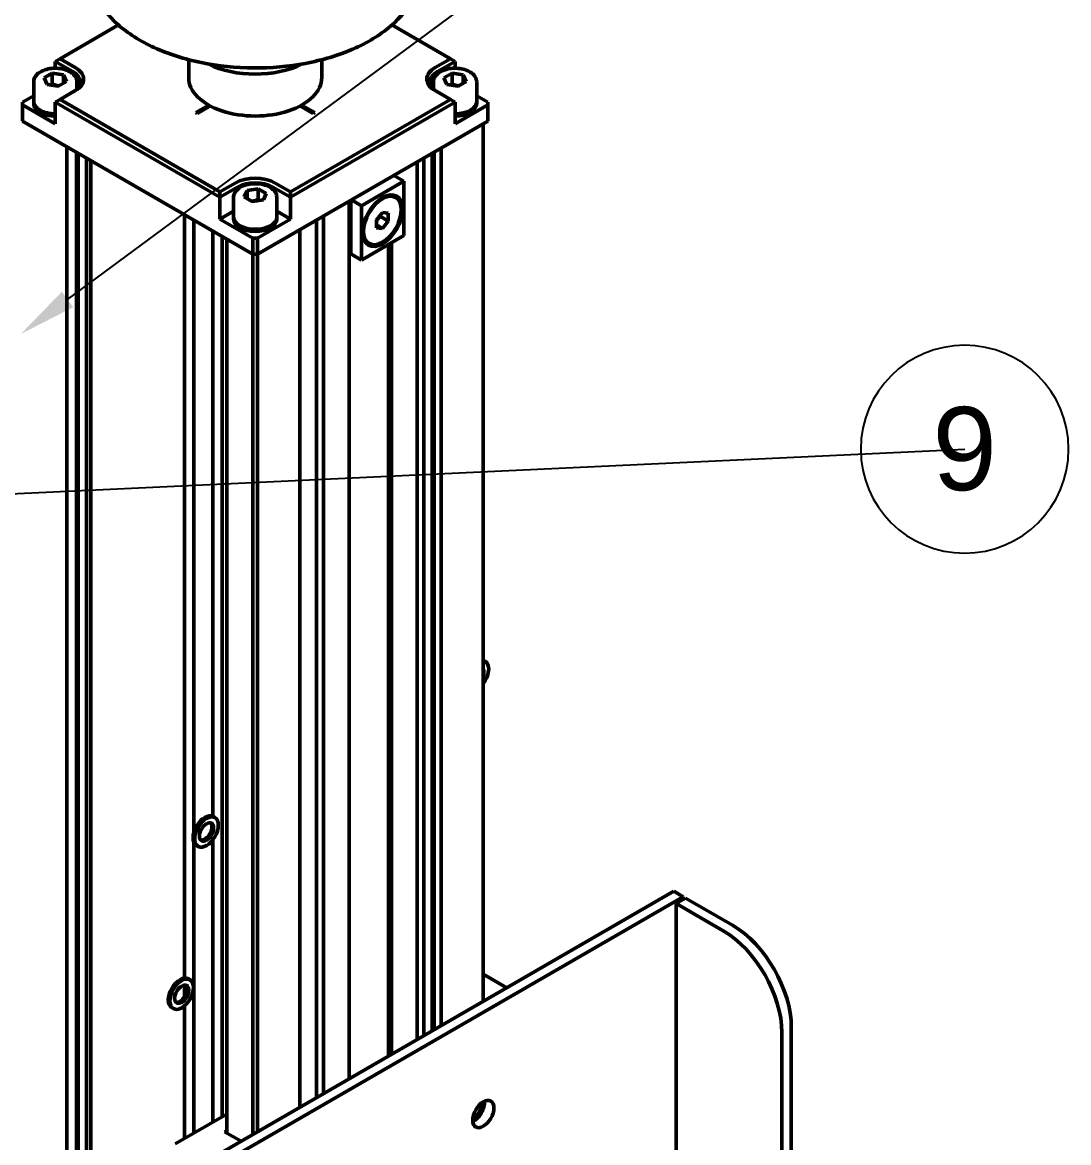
# Model space of a CAD drawing. Header units: millimetres. Extents: x 0 to 841, y 0 to 594.
# Drawn here: x 222.3 to 285.3, y 449.5 to 516.8 of the extents above; entities that cross this region are included whole.
import ezdxf
from ezdxf import colors
from ezdxf.entities.mleader import LeaderData, LeaderLine
from ezdxf.math import Vec2, Vec3

# ---------------------------------------------------------------- set-up
doc = ezdxf.new("R2010")
doc.units = ezdxf.units.MM
doc.header["$LTSCALE"] = 0.75
doc.layers.add('Balloons', color=7, linetype='Continuous', lineweight=25)
doc.layers.add('Visible', color=7, linetype='Continuous', lineweight=50)
doc.styles.get("Standard").update_dxf_attribs({"font": 'arial.ttf'})

# ---------------------------------------------------------------- blocks, each defined once
blk = doc.blocks.new('*B16')
at = {"transparency": 16777216}
for start, end in [(90, 270), (270, 90)]:
    blk.add_arc((0, 0), 6.25, start, end, dxfattribs=at)
at = {"transparency": 16777216, "insert": (0, 0), "char_height": 5, "attachment_point": 5}
blk.add_mtext('9', dxfattribs=at)
blk = doc.blocks.new('*B17')
at = {"transparency": 16777216}
for start, end in [(90, 270), (270, 90)]:
    blk.add_arc((0, 0), 6.25, start, end, dxfattribs=at)
at = {"transparency": 16777216, "insert": (0, 0), "char_height": 5, "attachment_point": 5}
blk.add_mtext('6', dxfattribs=at)

msp = doc.modelspace()

# ---------------------------------------------------------------- linework, layer by layer
at = {"layer": 'Visible', "extrusion": (-0.707107, -0.408248, 0.57735)}
for p, q in [((224.5984, 514.6308), (228.1129, 516.6599)), ((244.5598, 516.6599), (248.0743, 514.6308)), ((224.3155, 514.4675), (224.5984, 514.6308)), ((225.5176, 514.1001), (224.5984, 514.6308)), ((232.3363, 514.5716), (232.3363, 513.4959)), ((240.3363, 514.5716), (240.3363, 513.4959)), ((248.0743, 514.6308), (247.1551, 514.1001)), ((248.0743, 514.6308), (248.3571, 514.4675)), ((224.3155, 514.0609), (224.3155, 514.4675)), ((224.3155, 514.4675), (225.3762, 513.8551)), ((247.2965, 513.8551), (248.3571, 514.4675)), ((248.3571, 514.4675), (248.3571, 514.0609)), ((223.0155, 513.2427), (223.0155, 512.067)), ((223.6463, 513.4769), (224.1362, 513.7598)), ((223.8256, 513.0905), (223.6463, 513.4769)), ((224.1362, 513.7598), (224.8054, 513.6562)), ((224.1362, 513.1066), (224.1362, 513.7598)), ((224.9847, 513.2699), (224.4948, 512.987)), ((224.8054, 513.6562), (224.9847, 513.2699)), ((224.8054, 513.6562), (224.8054, 513.1663)), ((225.6155, 513.2427), (225.6155, 512.8107)), ((247.0571, 513.2427), (247.0571, 512.8107)), ((247.6879, 513.4769), (248.1778, 513.7598)), ((247.8672, 513.0905), (247.6879, 513.4769)), ((248.1778, 513.7598), (248.847, 513.6562)), ((248.1778, 513.1066), (248.1778, 513.7598)), ((249.0264, 513.2699), (248.5365, 512.987)), ((248.847, 513.6562), (249.0264, 513.2699)), ((248.847, 513.1663), (248.847, 513.6562)), ((249.6571, 513.2427), (249.6571, 512.067)), ((224.4948, 512.987), (223.8256, 513.0905)), ((224.5984, 512.1813), (225.5176, 512.712)), ((247.1551, 512.712), (248.0743, 512.1813)), ((248.5365, 512.987), (247.8672, 513.0905)), ((222.3356, 512.018), (223.0155, 512.4105)), ((222.3356, 511.8547), (222.3356, 512.018)), ((224.3155, 510.7116), (222.3356, 511.8547)), ((222.3356, 510.8749), (222.3356, 511.8547)), ((223.0155, 512.067), (223.0155, 511.9364)), ((224.5984, 512.1813), (224.3155, 512.018)), ((224.3155, 512.018), (234.215, 506.3025)), ((224.3155, 512.018), (224.3155, 510.7116)), ((234.215, 506.6291), (224.5984, 512.1813)), ((232.7584, 511.3893), (233.5435, 511.8426)), ((233.6307, 511.7949), (232.8432, 511.3403)), ((248.0743, 512.1813), (238.4576, 506.6291)), ((238.4576, 506.3025), (248.3571, 512.018)), ((239.8294, 511.3403), (239.042, 511.7949)), ((239.1292, 511.8426), (239.9143, 511.3893)), ((248.3571, 512.018), (248.0743, 512.1813)), ((248.3571, 510.7116), (248.3571, 512.018)), ((250.337, 511.8547), (248.3571, 510.7116)), ((249.6571, 512.4105), (250.337, 512.018)), ((249.6571, 512.067), (249.6571, 511.9364)), ((250.337, 512.018), (250.337, 511.8547)), ((250.337, 511.8547), (250.337, 510.8749)), ((232.8432, 511.3403), (232.7584, 511.3893)), ((239.9143, 511.3893), (239.8294, 511.3403)), ((225.0155, 509.3276), (222.3356, 510.8749)), ((222.3356, 510.8749), (236.1949, 502.8732)), ((236.4777, 502.8732), (250.337, 510.8749)), ((250.0542, 510.7116), (250.0542, 457.9659)), ((225.0155, 427.678), (225.0155, 509.3276)), ((247.5157, 456.5003), (247.5157, 509.246)), ((225.5812, 428.0046), (225.5812, 509.001)), ((225.6954, 428.9605), (225.6954, 508.9351)), ((226.1883, 428.9605), (226.1883, 508.6506)), ((232.0866, 505.2452), (226.4439, 508.503)), ((226.4439, 508.503), (226.4439, 426.8533)), ((246.4844, 455.9049), (246.4844, 508.6506)), ((246.9772, 456.1894), (246.9772, 508.9351)), ((247.0914, 456.2554), (247.0914, 509.001)), ((246.0873, 508.4213), (246.0873, 455.6757)), ((235.1342, 507.1598), (234.215, 506.6291)), ((238.4576, 506.6291), (237.5384, 507.1598)), ((242.7286, 505.7963), (245.2742, 507.266)), ((244.6802, 507.6089), (245.2742, 507.266)), ((245.2742, 507.266), (245.2742, 504)), ((234.215, 506.3025), (235.2757, 506.9149)), ((234.215, 506.3025), (234.215, 506.6291)), ((235.6671, 506.3296), (235.8464, 506.716)), ((235.8464, 506.716), (236.5156, 506.8195)), ((235.8464, 506.716), (235.8464, 506.2261)), ((236.5156, 506.8195), (237.0055, 506.5367)), ((236.5156, 506.1663), (236.5156, 506.8195)), ((237.0055, 506.5367), (236.8262, 506.1503)), ((237.397, 506.9149), (238.4576, 506.3025)), ((238.4576, 506.6291), (238.4576, 506.3025)), ((234.215, 504.9961), (234.215, 506.3025)), ((235.0363, 506.3025), (235.0363, 505.1268)), ((236.157, 506.0468), (235.6671, 506.3296)), ((236.8262, 506.1503), (236.157, 506.0468)), ((237.6363, 506.3025), (237.6363, 505.1268)), ((238.4576, 506.3025), (238.4576, 504.9961)), ((241.9932, 453.3119), (241.9932, 506.0576)), ((242.0922, 502.8977), (242.0922, 506.1147)), ((242.1346, 506.1392), (242.7286, 505.7963)), ((242.7286, 502.5303), (242.7286, 505.7963)), ((244.7872, 506.292), (244.7307, 506.3246)), ((232.0866, 459.3627), (232.0866, 505.2452)), ((235.0363, 505.4703), (234.215, 504.9961)), ((235.0363, 505.1268), (235.0363, 504.9961)), ((238.4576, 504.9961), (237.6363, 505.4703)), ((237.6363, 505.1268), (237.6363, 504.9961)), ((240.4446, 452.4178), (240.4446, 505.1635)), ((243.6337, 504.9379), (243.9872, 505.3777)), ((243.6337, 504.8966), (243.8458, 505.1605)), ((243.8458, 505.1605), (243.8458, 505.2018)), ((244.3408, 504.8747), (243.8458, 505.1605)), ((243.9872, 505.3777), (244.3408, 505.3461)), ((244.3408, 505.3461), (244.3408, 504.8747)), ((232.6523, 468.1252), (232.6523, 504.9186)), ((236.1949, 503.853), (234.215, 504.9961)), ((238.4576, 504.9961), (236.4777, 503.853)), ((240.0204, 452.1729), (240.0204, 504.9186)), ((243.6337, 504.4665), (243.6337, 504.9379)), ((243.9872, 504.4349), (243.6337, 504.639)), ((243.9872, 504.4349), (243.6337, 504.4665)), ((244.3408, 504.8747), (243.9872, 504.4349)), ((233.7907, 469.0811), (233.7907, 504.2613)), ((234.3564, 451.0257), (234.3564, 503.9347)), ((234.6393, 450.0459), (234.6393, 503.7714)), ((236.4777, 503.853), (236.1949, 503.853)), ((236.1949, 503.853), (236.1949, 502.8732)), ((236.4777, 502.8732), (236.4777, 503.853)), ((239.0163, 504.3389), (239.0163, 451.5932)), ((245.2742, 504), (242.7286, 502.5303)), ((243.1872, 503.5207), (243.1307, 503.5533)), ((244.3549, 503.4693), (244.3549, 454.6754)), ((244.3973, 454.6999), (244.3973, 503.4938)), ((244.5388, 503.5754), (244.5388, 454.7816)), ((236.1949, 502.8732), (236.1949, 449.9643)), ((236.1949, 502.8732), (236.4777, 502.8732)), ((236.4777, 450.1276), (236.4777, 502.8732)), ((242.0922, 502.8977), (242.7286, 502.5303)), ((250.1724, 478.4034), (250.0734, 478.4605)), ((233.9089, 469.0137), (233.8099, 469.0708)), ((232.6523, 450.0418), (232.6523, 467.525)), ((233.7907, 450.6991), (233.7907, 467.6809)), ((232.9089, 467.2816), (232.8099, 467.3388)), ((230.3966, 446.6166), (261.5093, 464.5795)), ((262.075, 464.253), (230.9623, 446.29)), ((261.5093, 464.5795), (262.075, 464.253)), ((261.6508, 463.8447), (262.2164, 464.1713)), ((262.075, 464.0897), (262.075, 464.253)), ((262.2164, 464.1713), (265.0449, 462.5383)), ((261.6508, 436.0211), (261.6508, 463.8447)), ((264.4792, 462.2117), (261.6508, 463.8447)), ((232.4161, 459.2611), (232.3171, 459.3182)), ((250.0542, 459.5989), (251.4684, 458.7824)), ((232.0866, 458.2294), (232.0866, 458.9421)), ((231.4161, 457.529), (231.3171, 457.5862)), ((232.0866, 449.7152), (232.0866, 457.7011)), ((268.0147, 442.6158), (268.0147, 456.088)), ((268.5804, 456.4146), (268.5804, 442.9424)), ((231.528, 449.3927), (234.6393, 451.189)), ((234.4978, 450.1276), (234.6393, 450.2092)), ((235.4878, 449.556), (234.4978, 450.1276))]:
    msp.add_line(p, q, dxfattribs=at)
at = {"layer": 'Visible', "extrusion": (-2e-16, 0, -1)}
for centre, start_param, end_param in [((224.3155, 513.2427), 2.3561945, 3.9269908), ((248.3571, 513.2427), -0.7853982, 0.7853982), ((236.3363, 506.3025), 0.7853982, 2.3561945)]:
    msp.add_ellipse(centre, major_axis=(-1.5, 0), ratio=0.5773503, start_param=start_param, end_param=end_param, dxfattribs=at)
at = {"layer": 'Visible'}
for centre, major_axis, start_param, end_param in [((224.3155, 513.406), (1.7, 0), -0.7853982, 0.7853982), ((236.3363, 516.1903), (-4.3, 0), 0.8554963, 2.2860963), ((248.3571, 513.406), (-1.7, 0), -0.7853982, 0.7853982), ((236.3363, 513.4959), (-4, 0), 0, 3.1415927), ((236.3363, 506.4658), (1.7, 0), 0.7853982, 2.3561945), ((265.0449, 458.4558), (-2.5, 4.3301), 3.9269908, 5.4977871), ((249.4885, 451.5156), (0.45, 0.7794), 3.8212665, 5.6035115)]:
    msp.add_ellipse(centre, major_axis=major_axis, ratio=0.5773503, start_param=start_param, end_param=end_param, dxfattribs=at)
at = {"layer": 'Visible', "extrusion": (-1e-16, 1e-16, -1)}
for centre, major_axis, start_param, end_param in [((224.3155, 512.067), (1.3, 0), 1.5707963, 3.1415927), ((224.3155, 511.9364), (1.3, 0), 1.5707963, 3.1415927), ((249.4885, 451.5156), (0.3323, 0.5756), 0.651336, 2.4902566)]:
    msp.add_ellipse(centre, major_axis=major_axis, ratio=0.5773503, start_param=start_param, end_param=end_param, dxfattribs=at)
at = {"layer": 'Visible', "extrusion": (-1e-16, 0, -1)}
for centre, major_axis, start_param, end_param in [((224.3155, 512.067), (1.3, 0), 1.5707963, 3.1415927), ((248.3571, 512.067), (-1.3, 0), 3.1415927, 4.712389), ((243.9872, 504.9063), (0.8, 1.3856), 3.1415927, 9.424778), ((236.3363, 505.1268), (-1.3, 0), 3.1415927, 6.2831853), ((243.9307, 504.939), (0.8, 1.3856), 3.1415927, 3.8962097), ((250.0542, 451.189), (0.45, 0.7794), 3.1415927, 9.424778)]:
    msp.add_ellipse(centre, major_axis=major_axis, ratio=0.5773503, start_param=start_param, end_param=end_param, dxfattribs=at)
at = {"layer": 'Visible', "extrusion": (-2e-16, 1e-16, -1)}
for centre, major_axis, start_param, end_param in [((248.3571, 512.067), (-1.3, 0), 3.1415927, 4.712389), ((248.3571, 511.9364), (1.3, 0), 0, 1.5707963), ((236.3363, 505.1268), (-1.3, 0), 3.1415927, 6.2831853), ((236.3363, 504.9961), (-1.3, 0), 3.1415927, 6.2831853)]:
    msp.add_ellipse(centre, major_axis=major_axis, ratio=0.5773503, start_param=start_param, end_param=end_param, dxfattribs=at)
at = {"layer": 'Visible', "extrusion": (0, -1e-16, -1)}
for centre, major_axis, start_param, end_param in [((244.0014, 504.8982), (0.85, 1.4722), 3.1415927, 9.424778), ((264.4792, 458.1292), (-2.5, 4.3301), 0.7853982, 2.3561945)]:
    msp.add_ellipse(centre, major_axis=major_axis, ratio=0.5773503, start_param=start_param, end_param=end_param, dxfattribs=at)
at = {"layer": 'Visible', "extrusion": (-1e-16, -1e-16, -1)}
for centre, major_axis, start_param, end_param in [((243.9307, 504.939), (0.8, 1.3856), -0.754617, 0), ((233.3099, 468.2048), (0.5, 0.866), 3.1415927, 6.2831853), ((233.4089, 468.1476), (0.5, 0.866), 3.1415927, 9.424778), ((231.8171, 458.4522), (0.5, 0.866), 3.1415927, 6.2831853), ((231.9161, 458.3951), (0.5, 0.866), 3.1415927, 9.424778)]:
    msp.add_ellipse(centre, major_axis=major_axis, ratio=0.5773503, start_param=start_param, end_param=end_param, dxfattribs=at)
at = {"layer": 'Visible', "extrusion": (-4e-16, 0, -1)}
for centre, start_param, end_param in [((249.5734, 477.5945), -0.0376355, 0), ((249.6724, 477.5374), -0.2149611, 1.7857574)]:
    msp.add_ellipse(centre, major_axis=(0.5, 0.866), ratio=0.5773503, start_param=start_param, end_param=end_param, dxfattribs=at)
at = {"layer": 'Visible', "extrusion": (-2e-16, -1e-16, -1)}
msp.add_ellipse((249.6724, 477.5374), major_axis=(0.3, 0.5196), ratio=0.5773503, start_param=0.3343714, end_param=1.236425, dxfattribs=at)
at = {"layer": 'Visible', "extrusion": (-2e-16, -2e-16, -1)}
for centre in [(233.4089, 468.1476), (231.9161, 458.3951)]:
    msp.add_ellipse(centre, major_axis=(0.3, 0.5196), ratio=0.5773503, start_param=3.1415927, end_param=9.424778, dxfattribs=at)
at = {"layer": 'Visible', "extrusion": (1e-16, -1e-16, -1)}
for centre in [(233.3099, 468.2048), (231.8171, 458.4522)]:
    msp.add_ellipse(centre, major_axis=(0.3, 0.5196), ratio=0.5773503, start_param=0.1657495, end_param=2.9758432, dxfattribs=at)
at = {"layer": 'Visible'}
for points, knots in [([(226.3671, 520.188), (226.3501, 519.5718), (226.4891, 518.9546), (227.0598, 517.7676), (227.5053, 517.2017), (228.6764, 516.1568), (229.4213, 515.6861), (231.1209, 514.9084), (232.0783, 514.6036), (234.0987, 514.1909), (235.1608, 514.0823), (237.2865, 514.0682), (238.3497, 514.1623), (240.3773, 514.5454), (241.3412, 514.8347), (243.0772, 515.5884), (243.8485, 516.0534), (245.1069, 517.1246), (245.5974, 517.7309), (246.1853, 518.9624), (246.3225, 519.5757), (246.3055, 520.188)], [2.3402169, 2.3402169, 2.3402169, 2.3402169, 2.6269468, 2.6269468, 2.9305492, 2.9305492, 3.256756, 3.256756, 3.5869567, 3.5869567, 3.9155336, 3.9155336, 4.2432764, 4.2432764, 4.5717453, 4.5717453, 4.9018677, 4.9018677, 5.2288439, 5.2288439, 5.5137648, 5.5137648, 5.5137648, 5.5137648]), ([(223.0155, 513.2427), (223.0155, 513.324), (223.0343, 513.4049), (223.1064, 513.561), (223.1622, 513.6351), (223.3097, 513.7753), (223.4057, 513.839), (223.626, 513.9456), (223.7515, 513.9875), (224.0158, 514.0443), (224.1544, 514.0594), (224.4317, 514.0622), (224.5703, 514.0502), (224.8356, 513.9996), (224.9622, 513.9611), (225.1921, 513.8588), (225.2951, 513.7949), (225.4625, 513.6451), (225.5282, 513.5594), (225.5992, 513.3938), (225.6155, 513.3184), (225.6155, 513.2427)], [5.4977871, 5.4977871, 5.4977871, 5.4977871, 5.7584381, 5.7584381, 6.0435067, 6.0435067, 6.3710921, 6.3710921, 6.7122271, 6.7122271, 7.0506724, 7.0506724, 7.3872767, 7.3872767, 7.7253734, 7.7253734, 8.066474, 8.066474, 8.3966505, 8.3966505, 8.6393798, 8.6393798, 8.6393798, 8.6393798]), ([(247.0571, 513.2427), (247.0571, 513.324), (247.076, 513.4049), (247.1481, 513.561), (247.2038, 513.6351), (247.3513, 513.7753), (247.4473, 513.839), (247.6676, 513.9456), (247.7932, 513.9875), (248.0574, 514.0443), (248.1961, 514.0594), (248.4733, 514.0622), (248.6119, 514.0502), (248.8772, 513.9996), (249.0039, 513.9611), (249.2337, 513.8588), (249.3368, 513.7949), (249.5042, 513.6451), (249.5698, 513.5594), (249.6409, 513.3938), (249.6571, 513.3184), (249.6571, 513.2427)], [2.3561945, 2.3561945, 2.3561945, 2.3561945, 2.6168454, 2.6168454, 2.901914, 2.901914, 3.2294995, 3.2294995, 3.5706344, 3.5706344, 3.9090797, 3.9090797, 4.245684, 4.245684, 4.5837807, 4.5837807, 4.9248814, 4.9248814, 5.2550579, 5.2550579, 5.4977871, 5.4977871, 5.4977871, 5.4977871]), ([(235.0363, 506.3025), (235.0363, 506.3838), (235.0551, 506.4647), (235.1273, 506.6208), (235.183, 506.6948), (235.3305, 506.8351), (235.4265, 506.8988), (235.6468, 507.0054), (235.7723, 507.0473), (236.0366, 507.1041), (236.1752, 507.1192), (236.4525, 507.122), (236.5911, 507.11), (236.8564, 507.0594), (236.983, 507.0209), (237.2129, 506.9186), (237.316, 506.8547), (237.4833, 506.7048), (237.549, 506.6192), (237.62, 506.4536), (237.6363, 506.3782), (237.6363, 506.3025)], [0.7853982, 0.7853982, 0.7853982, 0.7853982, 1.0460491, 1.0460491, 1.3311177, 1.3311177, 1.6587031, 1.6587031, 1.9998381, 1.9998381, 2.3382834, 2.3382834, 2.6748877, 2.6748877, 3.0129844, 3.0129844, 3.3540851, 3.3540851, 3.6842615, 3.6842615, 3.9269908, 3.9269908, 3.9269908, 3.9269908])]:
    msp.add_open_spline(points, degree=3, knots=knots, dxfattribs=at)
at = {"layer": 'Visible', "extrusion": (-3.70092e-10, 4.22014e-10, -1)}
msp.add_rational_spline([(224.1362, 513.1066), (224.1042, 513.0775), (224.0741, 513.0521)], [1, 1.01779072487, 1.03148954554], degree=2, dxfattribs=at)
at = {"layer": 'Visible', "extrusion": (4.3127e-12, 1.63123e-11, -1)}
for points in [[(224.5242, 513.004), (224.3437, 513.0238), (224.1362, 513.1066)], [(248.5658, 513.004), (248.3854, 513.0238), (248.1778, 513.1066)]]:
    msp.add_rational_spline(points, [1.07507328986, 1.09062147728, 1], degree=2, dxfattribs=at)
at = {"layer": 'Visible'}
msp.add_rational_spline([(248.1778, 513.1066), (248.1459, 513.0775), (248.1157, 513.0521)], [1, 1.01779072487, 1.03148954554], degree=2, dxfattribs=at)
at = {"layer": 'Visible', "extrusion": (3.4786e-12, -8.7246e-12, -1)}
msp.add_rational_spline([(236.5156, 506.1663), (236.3081, 506.0836), (236.1276, 506.0638)], [1, 1.09062147728, 1.07507328986], degree=2, dxfattribs=at)
at = {"layer": 'Visible', "extrusion": (3.70092e-10, 4.22014e-10, -1)}
msp.add_rational_spline([(236.5777, 506.1119), (236.5476, 506.1372), (236.5156, 506.1663)], [1.03148954554, 1.01779072487, 1], degree=2, dxfattribs=at)

# ---------------------------------------------------------------- leaders
at = {"layer": 'Balloons'}
ml = msp.add_multileader_block('Standard', dxfattribs=at)
ml.set_content('*B17', color=256)
ml.set_leader_properties()
ml.build(insert=Vec2(0, 0))
ml.multileader.update_dxf_attribs({"has_dogleg": 0, "arrow_head_size": 3.5, "block_connection_type": 1})
ctx = ml.context
ctx.base_point, ctx.char_height, ctx.arrow_head_size = Vec3(279.0066, 540.0271), 3.5, 3.5
ctx.attachment_type = 1
notes = []
notes.append((ctx, [(0, (1, 1, 0), (271.0066, 540.0271), (1, 0), 8, [(0, [(222.2356, 498.0798)], 0, [])])]))
ctx.block.insert = Vec3(279.0066, 540.0271)
ml = msp.add_multileader_block('Standard', dxfattribs=at)
ml.set_content('*B16', color=256)
ml.set_leader_properties()
ml.build(insert=Vec2(0, 0))
ml.multileader.update_dxf_attribs({"has_dogleg": 0, "arrow_head_size": 3.5, "block_connection_type": 1})
ctx = ml.context
ctx.base_point, ctx.char_height, ctx.arrow_head_size = Vec3(279.0066, 491.159), 3.5, 3.5
ctx.attachment_type = 1
notes.append((ctx, [(0, (1, 1, 0), (271.0066, 491.159), (1, 0), 8, [(0, [(164.2261, 485.8)], 0, [])])]))
ctx.block.insert = Vec3(279.0066, 491.159)
for ctx, leaders in notes:
    for number, flags, end, landing, length, lines in leaders:
        leader = LeaderData()
        leader.index, (leader.has_last_leader_line, leader.has_dogleg_vector, leader.attachment_direction) = number, flags
        leader.last_leader_point, leader.dogleg_vector, leader.dogleg_length = Vec3(end), Vec3(landing), length
        for number, points, colour, breaks in lines:
            line = LeaderLine()
            line.index, line.vertices, line.color, line.breaks = number, Vec3.list(points), colors.encode_raw_color(colour), breaks
            leader.lines.append(line)
        ctx.leaders.append(leader)

doc.saveas('drawing.dxf')
